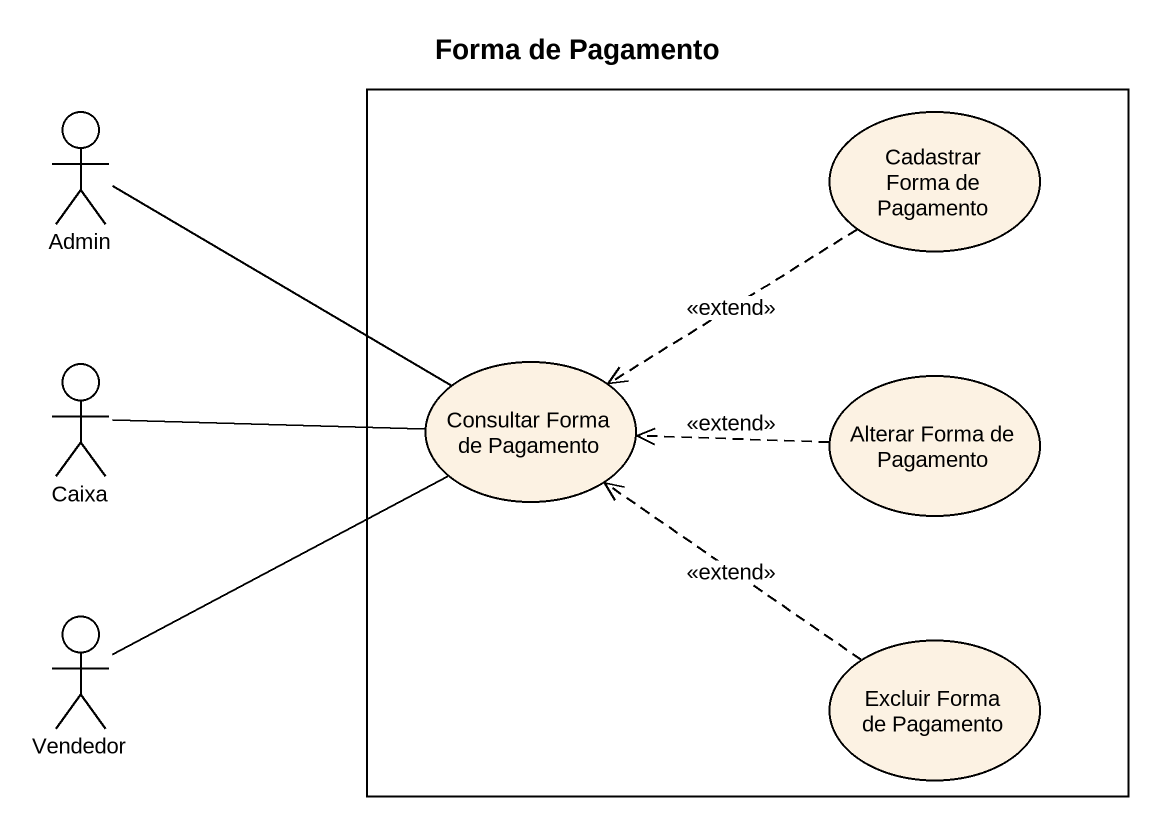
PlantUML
@startuml
title Forma de Pagamento
actor Admin
rectangle " " as rectangle1 {
  usecase "Cadastrar Forma de Pagamento" as Cadastrar_Forma_de_Pagamento
  usecase "Consultar Forma de Pagamento" as Consultar_Forma_de_Pagamento
  usecase "Alterar Forma de Pagamento" as Alterar_Forma_de_Pagamento
  usecase "Excluir Forma de Pagamento" as Excluir_Forma_de_Pagamento
}
actor Caixa
actor Vendedor
Admin -right- Consultar_Forma_de_Pagamento
Cadastrar_Forma_de_Pagamento ..> Consultar_Forma_de_Pagamento : <<extend>>
Caixa -right- Consultar_Forma_de_Pagamento
Alterar_Forma_de_Pagamento .left.> Consultar_Forma_de_Pagamento : <<extend>>
Vendedor -up- Consultar_Forma_de_Pagamento
Excluir_Forma_de_Pagamento .up.> Consultar_Forma_de_Pagamento : <<extend>>
@enduml
